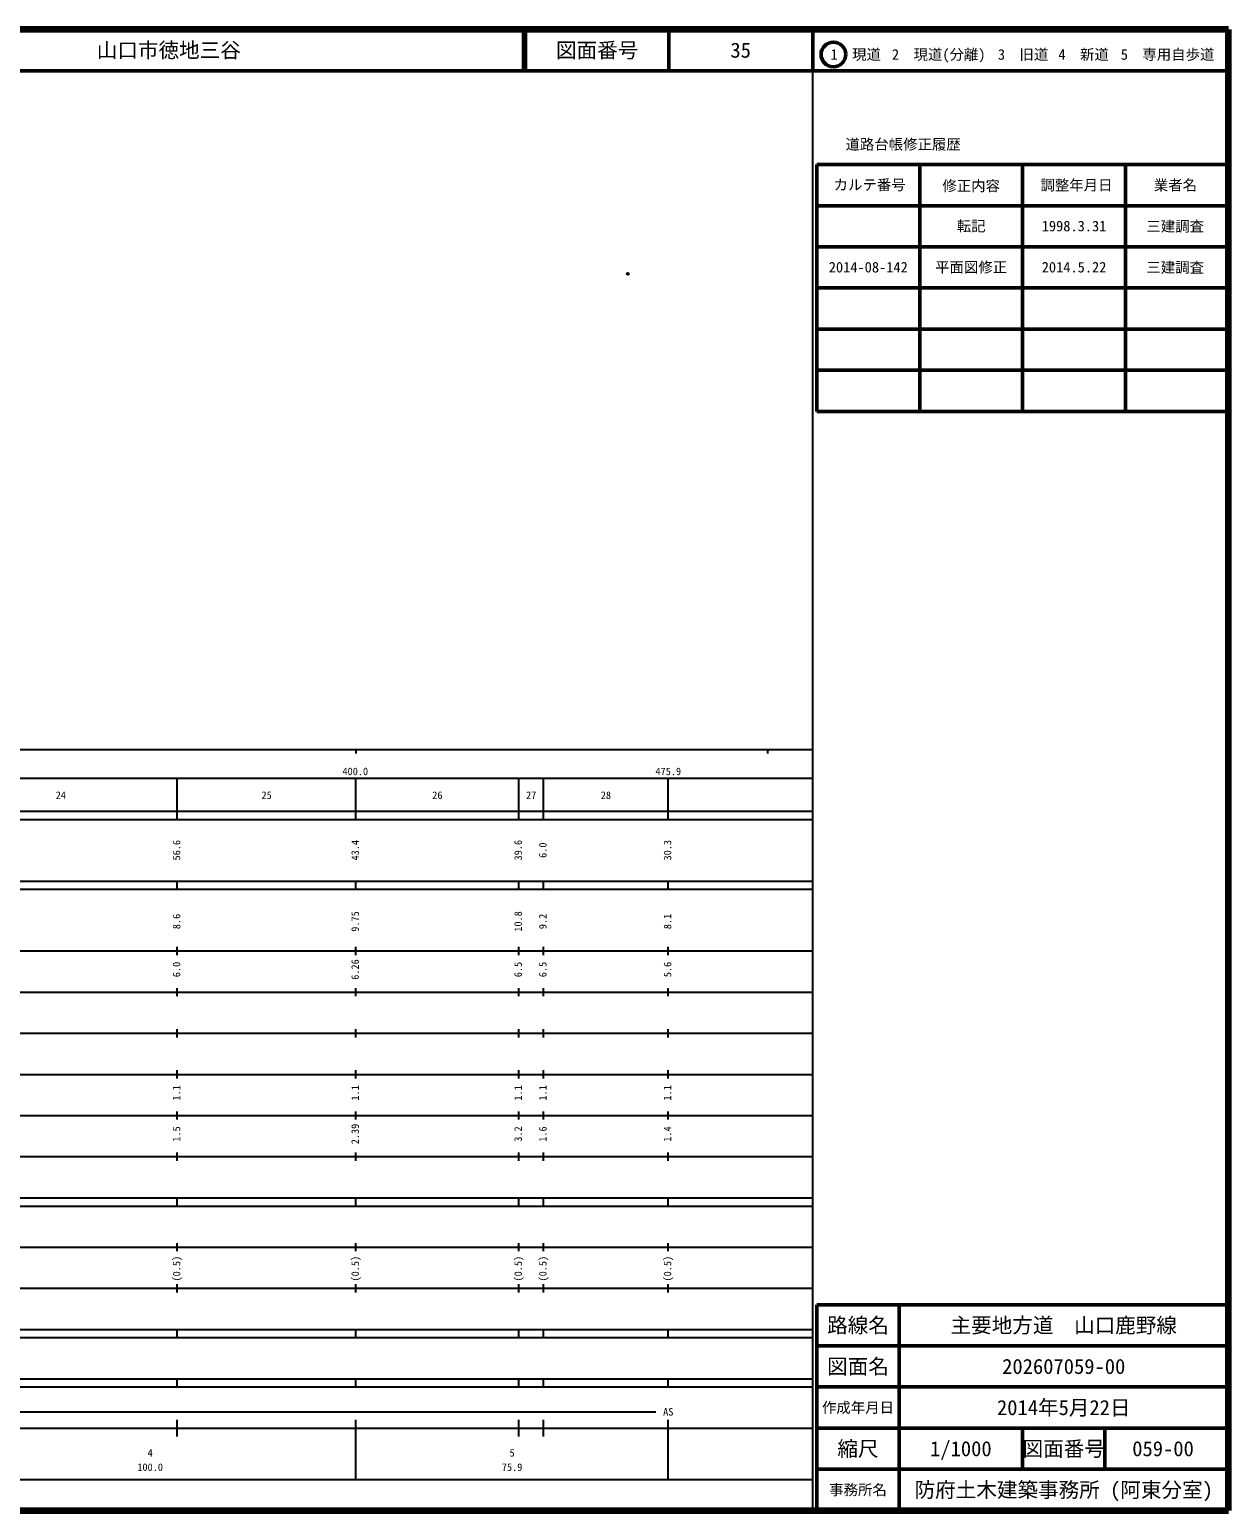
# Model space of a CAD drawing. Units: millimetres on the paper. Extents: x 40 to 680, y 20 to 380.
# Drawn here: x 388.7 to 680, y 20 to 380 of the extents above; entities that cross this region are included whole.
import ezdxf
from ezdxf.enums import TextEntityAlignment as Align

# ---------------------------------------------------------------- set-up
doc = ezdxf.new("R2010")
doc.units = ezdxf.units.MM
doc.header["$PDMODE"] = 32
doc.header["$PDSIZE"] = 0.5
doc.layers.add('M-OTRS', color=6, linetype='Continuous')
doc.layers.add('M-TTL-TXT', color=7, linetype='Continuous')
for name, color, linetype, lineweight in [('M-TTL', 2, 'Continuous', 140), ('M-TTL-BAND', 7, 'Continuous', 25), ('M-TTL-FRAM', 2, 'Continuous', 50), ('M-TTL-LINE', 7, 'Continuous', 50)]:
    doc.layers.add(name, color=color, linetype=linetype, lineweight=lineweight)
doc.styles.add('ＭＳ ゴシック', font='')
doc.styles.get('ＭＳ ゴシック').set_extended_font_data('MS Gothic')

msp = doc.modelspace()

# ---------------------------------------------------------------- linework, layer by layer
at = {"layer": 'M-OTRS'}
msp.add_point((534.059, 320.601), dxfattribs=at)
at = {"layer": 'M-TTL'}
for p, q in [((680, 380), (40, 380)), ((680, 20), (680, 380)), ((40, 20), (680, 20))]:
    msp.add_line(p, q, dxfattribs=at)
at = {"layer": 'M-TTL-BAND'}
for p, q in [((579, 20), (579, 370)), ((40, 205), (579, 205)), ((468, 205), (468, 204)), ((568, 205), (568, 204)), ((68, 198), (579, 198)), ((424.6, 188), (424.6, 198)), ((468, 188), (468, 198)), ((507.6, 188), (507.6, 198)), ((513.6, 188), (513.6, 198)), ((543.9, 188), (543.9, 198)), ((40, 190), (579, 190)), ((40, 188), (579, 188)), ((40, 173), (579, 173)), ((424.6, 171), (424.6, 173)), ((468, 171), (468, 173)), ((507.6, 171), (507.6, 173)), ((513.6, 171), (513.6, 173)), ((543.9, 171), (543.9, 173)), ((40, 171), (579, 171)), ((40, 156), (579, 156)), ((424.6, 155), (424.6, 157)), ((468, 155), (468, 157)), ((507.6, 155), (507.6, 157)), ((513.6, 155), (513.6, 157)), ((543.9, 155), (543.9, 157)), ((46, 146), (579, 146)), ((424.6, 145), (424.6, 147)), ((468, 145), (468, 147)), ((507.6, 145), (507.6, 147)), ((513.6, 145), (513.6, 147)), ((543.9, 145), (543.9, 147)), ((424.6, 135), (424.6, 137)), ((468, 135), (468, 137)), ((507.6, 135), (507.6, 137)), ((513.6, 135), (513.6, 137)), ((543.9, 135), (543.9, 137)), ((52, 136), (579, 136)), ((46, 126), (579, 126)), ((424.6, 125), (424.6, 127)), ((468, 125), (468, 127)), ((507.6, 125), (507.6, 127)), ((513.6, 125), (513.6, 127)), ((543.9, 125), (543.9, 127)), ((52, 116), (579, 116)), ((424.6, 115), (424.6, 117)), ((468, 115), (468, 117)), ((507.6, 115), (507.6, 117)), ((513.6, 115), (513.6, 117)), ((543.9, 115), (543.9, 117)), ((46, 106), (579, 106)), ((424.6, 105), (424.6, 107)), ((468, 105), (468, 107)), ((507.6, 105), (507.6, 107)), ((513.6, 105), (513.6, 107)), ((543.9, 105), (543.9, 107)), ((40, 96), (579, 96)), ((40, 94), (579, 94)), ((424.6, 94), (424.6, 96)), ((468, 94), (468, 96)), ((507.6, 94), (507.6, 96)), ((513.6, 94), (513.6, 96)), ((543.9, 94), (543.9, 96)), ((49, 84), (579, 84)), ((424.6, 83), (424.6, 85)), ((468, 83), (468, 85)), ((507.6, 83), (507.6, 85)), ((513.6, 83), (513.6, 85)), ((543.9, 83), (543.9, 85)), ((40, 74), (579, 74)), ((424.6, 73), (424.6, 75)), ((468, 73), (468, 75)), ((507.6, 73), (507.6, 75)), ((513.6, 73), (513.6, 75)), ((543.9, 73), (543.9, 75)), ((40, 64), (579, 64)), ((40, 62), (579, 62)), ((424.6, 62), (424.6, 64)), ((468, 62), (468, 64)), ((507.6, 62), (507.6, 64)), ((513.6, 62), (513.6, 64)), ((543.9, 62), (543.9, 64)), ((40, 52), (579, 52)), ((424.6, 50), (424.6, 52)), ((468, 50), (468, 52)), ((507.6, 50), (507.6, 52)), ((513.6, 50), (513.6, 52)), ((543.9, 50), (543.9, 52)), ((40, 50), (579, 50)), ((71, 44), (540.9, 44)), ((40, 40), (579, 40)), ((424.6, 38), (424.6, 42)), ((468, 27.5), (468, 42)), ((507.6, 38), (507.6, 42)), ((513.6, 38), (513.6, 42)), ((543.9, 27.5), (543.9, 42)), ((68, 27.5), (579, 27.5))]:
    msp.add_line(p, q, dxfattribs=at)
at = {"layer": 'M-TTL-FRAM'}
for p, q in [((580, 347.197), (580, 287.197)), ((580, 347.197), (680, 347.197)), ((580, 287.197), (680, 287.197)), ((680, 70), (580, 70)), ((580, 70), (580, 20))]:
    msp.add_line(p, q, dxfattribs=at)
at = {"layer": 'M-TTL-LINE'}
for p, q in [((508.747, 380), (508.747, 370)), ((509.247, 380), (509.247, 370)), ((543.997, 380), (543.997, 370)), ((579, 380), (579, 370)), ((40, 370), (680, 370)), ((605, 347.197), (605, 287.197)), ((630, 347.197), (630, 287.197)), ((655, 347.197), (655, 287.197)), ((580, 337.197), (680, 337.197)), ((580, 327.197), (680, 327.197)), ((580, 317.197), (680, 317.197)), ((580, 307.197), (680, 307.197)), ((580, 297.197), (680, 297.197)), ((600, 70), (600, 20)), ((680, 60), (580, 60)), ((680, 50), (580, 50)), ((680, 40), (580, 40)), ((630, 40), (630, 30)), ((650, 40), (650, 30)), ((680, 30), (580, 30))]:
    msp.add_line(p, q, dxfattribs=at)
msp.add_circle((584.031, 373.958), 3, dxfattribs=at)

# ---------------------------------------------------------------- texts
at = {"layer": 'M-TTL-BAND', "style": 'ＭＳ ゴシック'}
for s, p in [('400.0', (467.844, 198.195)), ('475.9', (543.9, 198.195)), ('24', (396.3, 192.405)), ('25', (446.3, 192.405)), ('26', (487.8, 192.405)), ('27', (510.6, 192.405)), ('28', (528.75, 192.405)), ('AS', (543.9, 42.5)), ('4', (418, 32.523)), ('5', (505.95, 32.523)), ('100.0', (418, 29.033)), ('75.9', (505.95, 29.033))]:
    msp.add_text(s, height=1.833, dxfattribs=at).set_placement(p, align=Align.BOTTOM_CENTER)
for s, p in [('56.6', (425.872, 180.5)), ('43.4', (469.272, 180.5)), ('39.6', (508.872, 180.5)), ('6.0', (514.872, 180.5)), ('30.3', (545.172, 180.5)), ('8.6', (425.872, 163.174)), ('9.75', (469.272, 163.174)), ('10.8', (508.872, 163.174)), ('9.2', (514.872, 163.174)), ('8.1', (545.172, 163.174)), ('6.0', (425.872, 151.5)), ('6.26', (469.272, 151.5)), ('6.5', (508.872, 151.5)), ('6.5', (514.872, 151.5)), ('5.6', (545.172, 151.5)), ('1.1', (425.872, 121.5)), ('1.1', (469.272, 121.5)), ('1.1', (508.872, 121.5)), ('1.1', (514.872, 121.5)), ('1.1', (545.172, 121.5)), ('1.5', (425.872, 111.5)), ('2.39', (469.272, 111.5)), ('3.2', (508.872, 111.5)), ('1.6', (514.872, 111.5)), ('1.4', (545.172, 111.5)), ('(0.5)', (425.872, 78.764)), ('(0.5)', (469.272, 78.764)), ('(0.5)', (508.872, 78.764)), ('(0.5)', (514.872, 78.764)), ('(0.5)', (545.172, 78.764))]:
    msp.add_text(s, height=1.833, rotation=90, dxfattribs=at).set_placement(p, align=Align.BOTTOM_CENTER)
at = {"layer": 'M-TTL-TXT', "style": 'ＭＳ ゴシック'}
msp.add_text('山口市徳地三谷', height=3.666, dxfattribs=at).set_placement((405.024, 375), align=Align.MIDDLE_LEFT)
for s, height, p in [('図面番号', 3.666, (526.622, 375)), ('35', 3.666, (561.497, 375)), ('1\u3000現道', 2.566, (589.448, 373.958)), ('2\u3000現道(分離)', 2.566, (609.619, 373.958)), ('3\u3000旧道', 2.566, (630.121, 373.958)), ('4\u3000新道', 2.566, (644.824, 373.958)), ('5\u3000専用自歩道', 2.566, (665.228, 373.958)), ('道路台帳修正履歴', 2.566, (600.968, 352.113)), ('カルテ番号', 2.566, (592.839, 342.277)), ('修正内容', 2.566, (617.509, 342.023)), ('調整年月日', 2.566, (643.089, 342.197)), ('業者名', 2.566, (667.134, 342.197)), ('転記', 2.566, (617.5, 332.245)), ('1998.3.31', 2.566, (642.5, 332.245)), ('三建調査', 2.566, (667.077, 332.189)), ('2014-08-142', 2.566, (592.5, 322.245)), ('平面図修正', 2.566, (617.5, 322.245)), ('2014.5.22', 2.566, (642.5, 322.245)), ('三建調査', 2.566, (667.077, 322.189)), ('路線名', 3.666, (590, 65)), ('路線名', 3.666, (590, 65)), ('主要地方道\u3000山口鹿野線', 3.666, (640, 65)), ('図面名', 3.666, (590, 55)), ('図面名', 3.666, (590, 55)), ('202607059-00', 3.666, (640, 55)), ('2014年5月22日', 3.666, (640, 45)), ('作成年月日', 2.566, (590, 45)), ('作成年月日', 2.566, (590, 45)), ('縮尺', 3.666, (590, 35)), ('縮尺', 3.666, (590, 35)), ('1/1000', 3.666, (615, 35)), ('図面番号', 3.666, (640, 35)), ('図面番号', 3.666, (640, 35)), ('059-00', 3.666, (664.125, 35)), ('事務所名', 2.566, (590, 25)), ('事務所名', 2.566, (590, 25)), ('防府土木建築事務所 (阿東分室)', 3.666, (640, 25))]:
    msp.add_text(s, height=height, dxfattribs=at).set_placement(p, align=Align.MIDDLE_CENTER)

doc.saveas('drawing.dxf')
